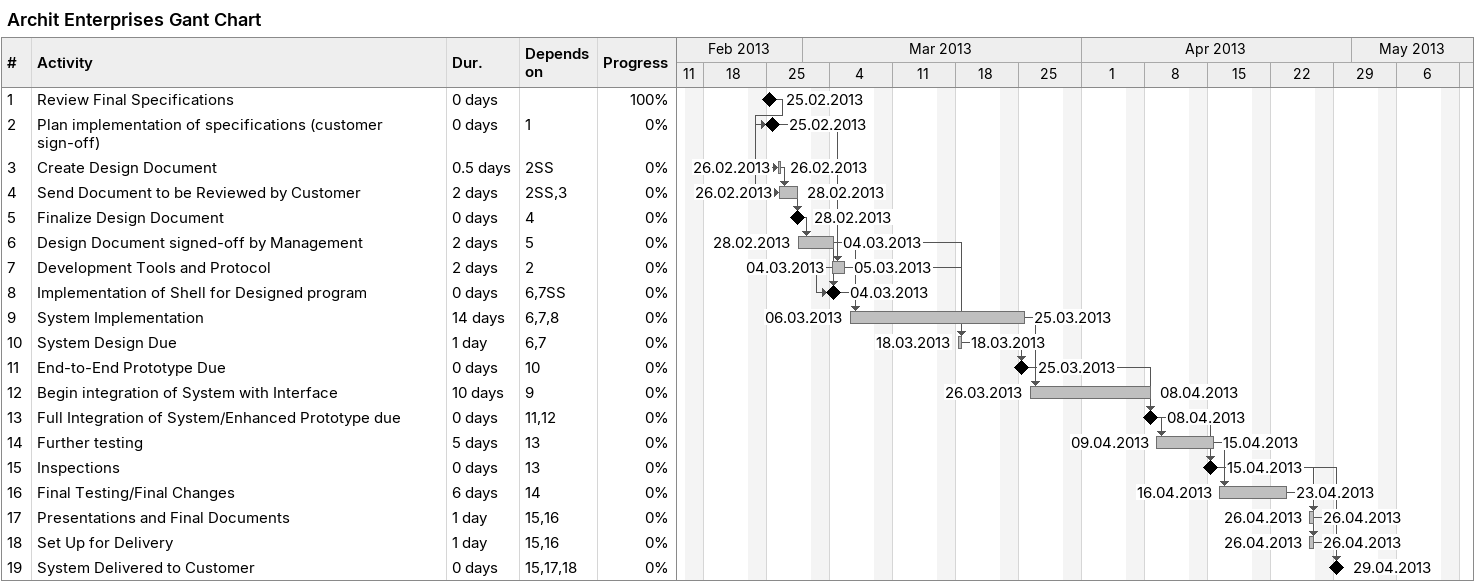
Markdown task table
Archit Enterprises Gant Chart

| ID | Task | Duration | Start | Finish | Predecessors | % complete |
|---|---|---|---|---|---|---|
| 1 | Review Final Specifications | 0d | 2013-02-25 | 2013-02-25 |  | 100 |
| 2 | Plan implementation of specifications (customer sign-off) | 0d | 2013-02-25 | 2013-02-25 | 1 | 0 |
| 3 | Create Design Document | 0.5d | 2013-02-26 | 2013-02-26 | 2SS | 0 |
| 4 | Send Document to be Reviewed by Customer | 2d | 2013-02-26 | 2013-02-28 | 2SS, 3 | 0 |
| 5 | Finalize Design Document | 0d | 2013-02-28 | 2013-02-28 | 4 | 0 |
| 6 | Design Document signed-off by Management | 2d | 2013-02-28 | 2013-03-04 | 5 | 0 |
| 7 | Development Tools and Protocol | 2d | 2013-03-04 | 2013-03-05 | 2 | 0 |
| 8 | Implementation of Shell for Designed program | 0d | 2013-03-04 | 2013-03-04 | 6, 7SS | 0 |
| 9 | System Implementation | 14d | 2013-03-06 | 2013-03-25 | 6, 7, 8 | 0 |
| 10 | System Design Due | 1d | 2013-03-18 | 2013-03-18 | 6, 7 | 0 |
| 11 | End-to-End Prototype Due | 0d | 2013-03-25 | 2013-03-25 | 10 | 0 |
| 12 | Begin integration of System with Interface | 10d | 2013-03-26 | 2013-04-08 | 9 | 0 |
| 13 | Full Integration of System/Enhanced Prototype due | 0d | 2013-04-08 | 2013-04-08 | 11, 12 | 0 |
| 14 | Further testing | 5d | 2013-04-09 | 2013-04-15 | 13 | 0 |
| 15 | Inspections | 0d | 2013-04-15 | 2013-04-15 | 13 | 0 |
| 16 | Final Testing/Final Changes | 6d | 2013-04-16 | 2013-04-23 | 14 | 0 |
| 17 | Presentations and Final Documents | 1d | 2013-04-26 | 2013-04-26 | 15, 16 | 0 |
| 18 | Set Up for Delivery | 1d | 2013-04-26 | 2013-04-26 | 15, 16 | 0 |
| 19 | System Delivered to Customer | 0d | 2013-04-29 | 2013-04-29 | 15, 17, 18 | 0 |
